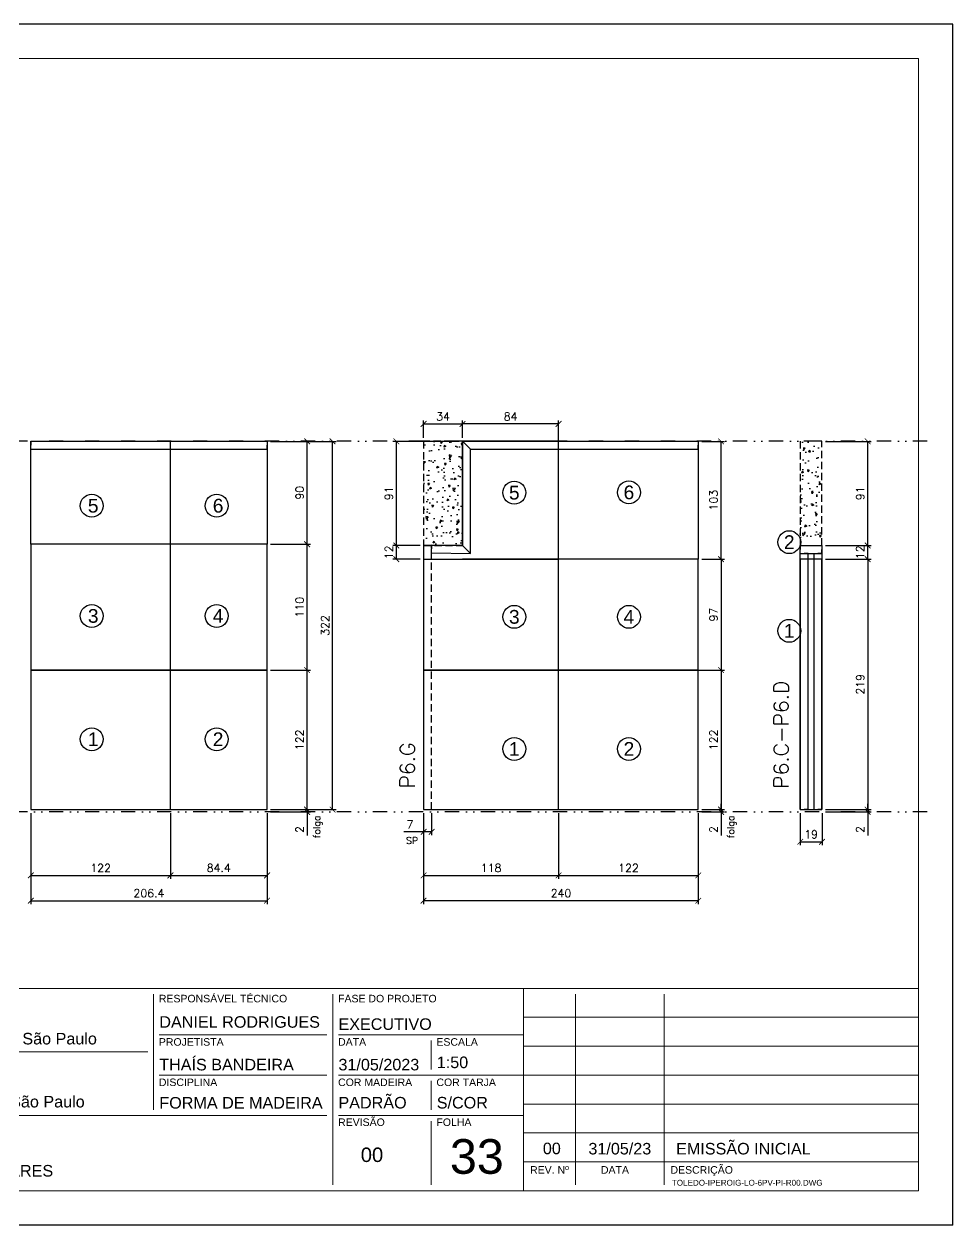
# Model space of a CAD drawing. Extents: x -23436 to 4767, y -4131 to 9755.
# Drawn here: x -18418 to -17606, y -518 to 532 of the extents above; entities that cross this region are included whole.
import ezdxf
from ezdxf.enums import TextEntityAlignment as Align

# ---------------------------------------------------------------- set-up
doc = ezdxf.new("R2010")
doc.units = 0
doc.header["$PDMODE"] = 2
doc.header["$PDSIZE"] = 10
doc.linetypes.add('DIVIDE2', pattern=[0.625, 0.25, -0.125, 0, -0.125, 0, -0.125])
doc.linetypes.add('HIDDEN', pattern=[9.525, 6.35, -3.175])
doc.layers.get('0').update_dxf_attribs({"lineweight": 13})
doc.layers.get('Defpoints').update_dxf_attribs({"lineweight": 13})
for name, color, linetype, lineweight in [('A-GENM', 7, 'Continuous', 18), ('FOLHA MB', 7, 'Continuous', 13), ('N° FOLHA', 5, 'Continuous', 13), ('Texto Seção', 7, 'Continuous', 15)]:
    doc.layers.add(name, color=color, linetype=linetype, lineweight=lineweight)
for name, color, linetype in [('Concreto', 250, 'HIDDEN'), ('Cota', 4, 'Continuous'), ('MB Logo', 254, 'Continuous'), ('Nível', 160, 'Continuous'), ('Painéis', 30, 'Continuous'), ('Romaneio', 10, 'Continuous'), ('Sarr 7x7', 104, 'Continuous'), ('Sarrafo de Pressão', 42, 'HIDDEN')]:
    doc.layers.add(name, color=color, linetype=linetype)
doc.layers.add('Laje_Perimetro', color=7, linetype='Continuous', plot=False)
doc.styles.add('ARIAL', font='arial.ttf', dxfattribs={"oblique": 15, "height": 25})
doc.styles.add('MB_C01', font='arial.ttf', dxfattribs={"height": 1.3})
doc.styles.add('MB_C02', font='arial.ttf', dxfattribs={"height": 2})
doc.styles.add('MB_C03', font='arial.ttf', dxfattribs={"height": 2.5})
doc.styles.add('MB_C04', font='arial.ttf', dxfattribs={"height": 6})
doc.styles.add('REGUA-120', font='ROMANS.shx', dxfattribs={"height": 15})
doc.styles.add('ROMANS', font='romans.shx')
doc.dimstyles.new('Cota Paínel', dxfattribs={"dimtxt": 7, "dimasz": 5, "dimexe": 3, "dimexo": 3, "dimgap": 3, "dimtad": 1, "dimdec": 1, "dimzin": 12, "dimdsep": 46, "dimtxsty": 'ROMANS', "dimblk": 'ARCHTICK', "dimcen": 0, "dimclrd": 4, "dimclre": 4, "dimclrt": 1, "dimadec": 1, "dimazin": 3, "dimtfac": 1, "dimtdec": 1, "dimtmove": 0, "dimatfit": 3, "dimldrblk": 'OBLIQUE', "dimfxl": 0, "dimtolj": 1, "dimtzin": 12, "dimarcsym": 0})
doc.dimstyles.new('PAINEL', dxfattribs={"dimtxt": 7, "dimasz": 5, "dimexe": 3, "dimexo": 3, "dimgap": 3, "dimtad": 1, "dimdec": 1, "dimzin": 12, "dimdsep": 46, "dimtxsty": 'ROMANS', "dimblk": 'ARCHTICK', "dimcen": 0, "dimclrd": 4, "dimclre": 4, "dimclrt": 1, "dimadec": 1, "dimazin": 3, "dimtfac": 1, "dimtdec": 1, "dimtmove": 0, "dimatfit": 3, "dimldrblk": 'OBLIQUE', "dimfxl": 0, "dimtolj": 1, "dimtzin": 12, "dimarcsym": 0})

# ---------------------------------------------------------------- blocks, each defined once
blk = doc.blocks.new('A$C169d8357')
at = {"layer": 'FOLHA MB', "color": 1}
for p, q in [((1109.8, 356.7), (70, 356.7)), ((786.6, 351.7), (786.6, 250.7)), ((943.1, 351.7), (943.1, 185)), ((1109.8, 356.7), (1109.8, 179.9)), ((1455, 356.7), (1109.8, 356.7)), ((1155.3, 185), (1155.3, 351.7)), ((1232.6, 351.7), (1232.6, 185)), ((1455, 331.5), (1109.8, 331.5)), ((938.1, 316.3), (791.6, 316.3)), ((1109.8, 316.3), (948.2, 316.3)), ((1029, 311.3), (1029, 286)), ((1455, 306.2), (1109.8, 306.2)), ((781.5, 301.2), (450.7, 301.2)), ((938.1, 281), (791.6, 281)), ((1109.8, 281), (948.2, 281)), ((1029, 275.9), (1029, 250.7)), ((1455, 281), (1109.8, 281)), ((1455, 255.7), (1109.8, 255.7)), ((938.1, 245.6), (450.7, 245.6)), ((1109.8, 245.6), (948.2, 245.6)), ((1029, 240.6), (1029, 185)), ((1455, 230.4), (1109.8, 230.4)), ((1455, 205.2), (1109.8, 205.2))]:
    blk.add_line(p, q, dxfattribs=at)
for points in [[(0, 1199.9), (0, 149.9), (1485, 149.9), (1485, 1199.9)], [(70, 1169.9), (70, 179.9), (1455, 179.9), (1455, 1169.9)]]:
    blk.add_lwpolyline(points, close=True, dxfattribs=at)
at = {"layer": 'FOLHA MB', "color": 6}
for s, height, style, p in [('RESPONSÁVEL TÉCNICO', 6.566, 'MB_C01', (791.2, 344.6)), ('FASE DO PROJETO', 6.566, 'MB_C01', (947.8, 344.6)), ('Rua Hungria, 620-10ºAndar SP /  São Paulo', 10.102, 'MB_C02', (459.7, 307.8)), ('PROJETISTA', 6.57, 'MB_C01', (791.2, 306.7)), ('DATA', 6.57, 'MB_C01', (947.8, 306.7)), ('ESCALA', 6.57, 'MB_C01', (1033.7, 306.7)), ('DISCIPLINA', 6.57, 'MB_C01', (791.2, 271.4)), ('COR MADEIRA', 6.566, 'MB_C01', (947.8, 271.4)), ('COR TARJA', 6.57, 'MB_C01', (1033.7, 271.4)), ('Rua Iperoig, 180-perdizes-SP /  São Paulo', 10.102, 'MB_C02', (459.7, 252.7)), ('REVISÃO', 6.57, 'MB_C01', (947.8, 236.5)), ('FOLHA', 6.57, 'MB_C01', (1033.7, 236.5)), ('PROJETO EXECUTIVO DE PILARES', 10.102, 'MB_C02', (459.7, 192.3))]:
    blk.add_text(s, height=height, dxfattribs=dict(at, style=style)).set_placement(p)
at = {"layer": 'FOLHA MB', "color": 5}
for s, height, style, p in [('DANIEL RODRIGUES', 10.102, 'MB_C02', (791.6, 322.4)), ('EXECUTIVO', 10.1, 'MB_C02', (948.1, 320.5)), ('THAÍS BANDEIRA', 10.102, 'MB_C02', (791.5, 285.1)), ('31/05/2023', 10.1, 'MB_C02', (948.1, 285.1)), ('1:50', 10.1, 'MB_C02', (1034, 287.1)), ('PADRÃO', 10.1, 'MB_C02', (948.1, 251.8)), ('FORMA DE MADEIRA', 10.102, 'MB_C02', (791.6, 251.7)), ('S/COR', 10.1, 'MB_C02', (1034, 251.8)), ('00', 10.1, 'MB_C02', (1126.7, 211.8)), ('31/05/23', 10.1, 'MB_C02', (1166.5, 211.6)), ('EMISSÃO INICIAL', 10.102, 'MB_C02', (1243.1, 211.6)), ('00', 12.63, 'MB_C03', (967.6, 205))]:
    blk.add_text(s, height=height, dxfattribs=dict(at, style=style)).set_placement(p)
at = {"layer": 'FOLHA MB', "color": 6, "style": 'MB_C01'}
for s, p in [('REV. Nº', (1132.5, 198.1)), ('DATA', (1189.7, 198.1)), ('DESCRIÇÃO', (1265.5, 198.1))]:
    blk.add_text(s, height=6.57, dxfattribs=at).set_placement(p, align=Align.MIDDLE_CENTER)
at = {"layer": 'FOLHA MB', "insert": (1239.4, 189.4), "char_height": 5.051, "width": 210.818, "attachment_point": 1, "style": 'MB_C04'}
blk.add_mtext('TOLEDO-IPEROIG-LO-6PV-PI-R00.DWG', dxfattribs=at)
blk = doc.blocks.new('_ArchTick')
at = {"color": 0, "linetype": 'ByBlock', "const_width": 0.15}
blk.add_lwpolyline([(-0.5, -0.5), (0.5, 0.5)], dxfattribs=at)
blk = doc.blocks.new('*D624')
at = {"layer": 'Cota', "color": 4, "lineweight": -2, "transparency": 16777216}
for p, q in [((-18068.9, -157.6), (-18068.9, -177)), ((-18061.9, -157.6), (-18061.9, -177)), ((-18068.9, -174), (-18086.1, -174)), ((-18061.9, -174), (-18068.9, -174))]:
    blk.add_line(p, q, dxfattribs=at)
at = {"layer": 'Defpoints', "color": 0, "transparency": 16777216}
for p in [(-18068.9, -154.6), (-18061.9, -154.6), (-18068.9, -174)]:
    blk.add_point(p, dxfattribs=at)
at = {"layer": 'Cota', "color": 4, "lineweight": -2, "transparency": 16777216, "xscale": 5, "yscale": 5, "zscale": 5, "rotation": 180}
blk.add_blockref('_ArchTick', (-18068.9, -174), dxfattribs=at)
at = {"layer": 'Cota', "color": 4, "lineweight": -2, "transparency": 16777216, "xscale": 5, "yscale": 5, "zscale": 5}
blk.add_blockref('_ArchTick', (-18061.9, -174), dxfattribs=at)
at = {"layer": 'Cota', "color": 1, "transparency": 16777216, "insert": (-18080.8, -167.5), "char_height": 7, "attachment_point": 5, "style": 'ROMANS'}
blk.add_mtext('\\A1;7', dxfattribs=at)
blk = doc.blocks.new('_OBLIQUE')
at = {"color": 0, "linetype": 'ByBlock', "lineweight": -2}
for p, q in [((0, 0), (-1, 0)), ((-0.5, -0.5), (0.5, 0.5))]:
    blk.add_line(p, q, dxfattribs=at)
blk = doc.blocks.new('*D625')
at = {"layer": 'Cota', "color": 4, "lineweight": -2, "transparency": 16777216}
for p, q in [((-18068.9, -157.6), (-18068.9, -237.2)), ((-17828.9, -157.6), (-17828.9, -237.2)), ((-17828.9, -234.2), (-18068.9, -234.2))]:
    blk.add_line(p, q, dxfattribs=at)
at = {"layer": 'Defpoints', "color": 0, "transparency": 16777216}
for p in [(-18068.9, -154.6), (-17828.9, -154.6), (-18068.9, -234.2)]:
    blk.add_point(p, dxfattribs=at)
at = {"layer": 'Cota', "color": 4, "lineweight": -2, "transparency": 16777216, "xscale": 5, "yscale": 5, "zscale": 5, "rotation": 180}
blk.add_blockref('_ArchTick', (-18068.9, -234.2), dxfattribs=at)
at = {"layer": 'Cota', "color": 4, "lineweight": -2, "transparency": 16777216, "xscale": 5, "yscale": 5, "zscale": 5}
blk.add_blockref('_ArchTick', (-17828.9, -234.2), dxfattribs=at)
at = {"layer": 'Cota', "color": 1, "transparency": 16777216, "insert": (-17948.9, -227.7), "char_height": 7, "attachment_point": 5, "style": 'ROMANS'}
blk.add_mtext('\\A1;240', dxfattribs=at)
blk = doc.blocks.new('*D626')
at = {"layer": 'Cota', "color": 4, "lineweight": -2, "transparency": 16777216}
for p, q in [((-17739.8, -157.6), (-17739.8, -185.7)), ((-17720.8, -157.6), (-17720.8, -185.7)), ((-17739.8, -182.7), (-17720.8, -182.7))]:
    blk.add_line(p, q, dxfattribs=at)
at = {"layer": 'Defpoints', "color": 0, "transparency": 16777216}
for p in [(-17739.8, -154.6), (-17720.8, -154.6), (-17720.8, -182.7)]:
    blk.add_point(p, dxfattribs=at)
at = {"layer": 'Cota', "color": 4, "lineweight": -2, "transparency": 16777216, "xscale": 5, "yscale": 5, "zscale": 5, "rotation": 180}
blk.add_blockref('_ArchTick', (-17739.8, -182.7), dxfattribs=at)
at = {"layer": 'Cota', "color": 4, "lineweight": -2, "transparency": 16777216, "xscale": 5, "yscale": 5, "zscale": 5}
blk.add_blockref('_ArchTick', (-17720.8, -182.7), dxfattribs=at)
at = {"layer": 'Cota', "color": 1, "transparency": 16777216, "insert": (-17730.3, -176.2), "char_height": 7, "attachment_point": 5, "style": 'ROMANS'}
blk.add_mtext('\\A1;19', dxfattribs=at)
blk = doc.blocks.new('*D627')
at = {"layer": 'Cota', "color": 4, "lineweight": -2, "transparency": 16777216}
for p, q in [((-17717.8, 167.4), (-17677.9, 167.4)), ((-17680.9, 76.4), (-17680.9, 167.4)), ((-17717.8, 76.4), (-17677.9, 76.4))]:
    blk.add_line(p, q, dxfattribs=at)
at = {"layer": 'Defpoints', "color": 0, "transparency": 16777216}
for p in [(-17720.8, 167.4), (-17680.9, 167.4), (-17720.8, 76.4)]:
    blk.add_point(p, dxfattribs=at)
at = {"layer": 'Cota', "color": 4, "lineweight": -2, "transparency": 16777216, "xscale": 5, "yscale": 5, "zscale": 5}
for p, rotation in [((-17680.9, 167.4), 90), ((-17680.9, 76.4), 270)]:
    blk.add_blockref('_ArchTick', p, dxfattribs=dict(at, rotation=rotation))
at = {"layer": 'Cota', "color": 1, "transparency": 16777216, "insert": (-17687.4, 121.9), "char_height": 7, "attachment_point": 5, "rotation": 90, "style": 'ROMANS'}
blk.add_mtext('\\A1;91', dxfattribs=at)
blk = doc.blocks.new('*D634')
at = {"layer": 'Cota', "color": 4, "lineweight": -2, "transparency": 16777216}
for p, q in [((-17825.9, 64.4), (-17806, 64.4)), ((-17809, 64.4), (-17809, -32.6)), ((-17832.9, -32.6), (-17806, -32.6))]:
    blk.add_line(p, q, dxfattribs=at)
at = {"layer": 'Defpoints', "color": 0, "transparency": 16777216}
for p in [(-17828.9, 64.4), (-17835.9, -32.6), (-17809, -32.6)]:
    blk.add_point(p, dxfattribs=at)
at = {"layer": 'Cota', "color": 4, "lineweight": -2, "transparency": 16777216, "xscale": 5, "yscale": 5, "zscale": 5}
for p, rotation in [((-17809, 64.4), 90), ((-17809, -32.6), 270)]:
    blk.add_blockref('_ArchTick', p, dxfattribs=dict(at, rotation=rotation))
at = {"layer": 'Cota', "color": 1, "transparency": 16777216, "insert": (-17815.5, 15.9), "char_height": 7, "attachment_point": 5, "rotation": 90, "style": 'ROMANS'}
blk.add_mtext('\\A1;97', dxfattribs=at)
blk = doc.blocks.new('*D635')
at = {"layer": 'Cota', "color": 4, "lineweight": -2, "transparency": 16777216}
for p, q in [((-17832.9, -32.6), (-17806, -32.6)), ((-17809, -32.6), (-17809, -154.6)), ((-17825.9, -154.6), (-17806, -154.6))]:
    blk.add_line(p, q, dxfattribs=at)
at = {"layer": 'Defpoints', "color": 0, "transparency": 16777216}
for p in [(-17835.9, -32.6), (-17828.9, -154.6), (-17809, -154.6)]:
    blk.add_point(p, dxfattribs=at)
at = {"layer": 'Cota', "color": 4, "lineweight": -2, "transparency": 16777216, "xscale": 5, "yscale": 5, "zscale": 5}
for p, rotation in [((-17809, -32.6), 90), ((-17809, -154.6), 270)]:
    blk.add_blockref('_ArchTick', p, dxfattribs=dict(at, rotation=rotation))
at = {"layer": 'Cota', "color": 1, "transparency": 16777216, "insert": (-17815.5, -93.6), "char_height": 7, "attachment_point": 5, "rotation": 90, "style": 'ROMANS'}
blk.add_mtext('\\A1;122', dxfattribs=at)
blk = doc.blocks.new('*D636')
at = {"layer": 'Cota', "color": 4, "lineweight": -2, "transparency": 16777216}
for p, q in [((-18412.1, -157.6), (-18412.1, -237.2)), ((-18205.7, -157.6), (-18205.7, -237.2)), ((-18412.1, -234.2), (-18205.7, -234.2))]:
    blk.add_line(p, q, dxfattribs=at)
at = {"layer": 'Defpoints', "color": 0, "transparency": 16777216}
for p in [(-18412.1, -154.6), (-18205.7, -154.6), (-18205.7, -234.2)]:
    blk.add_point(p, dxfattribs=at)
at = {"layer": 'Cota', "color": 4, "lineweight": -2, "transparency": 16777216, "xscale": 5, "yscale": 5, "zscale": 5, "rotation": 180}
blk.add_blockref('_ArchTick', (-18412.1, -234.2), dxfattribs=at)
at = {"layer": 'Cota', "color": 4, "lineweight": -2, "transparency": 16777216, "xscale": 5, "yscale": 5, "zscale": 5}
blk.add_blockref('_ArchTick', (-18205.7, -234.2), dxfattribs=at)
at = {"layer": 'Cota', "color": 1, "transparency": 16777216, "insert": (-18308.9, -227.7), "char_height": 7, "attachment_point": 5, "style": 'ROMANS'}
blk.add_mtext('\\A1;206.4', dxfattribs=at)
blk = doc.blocks.new('*D637')
at = {"layer": 'Cota', "color": 4, "lineweight": -2, "transparency": 16777216}
for p, q in [((-18202.7, -32.6), (-18167.7, -32.6)), ((-18170.7, -154.6), (-18170.7, -32.6)), ((-18202.7, -154.6), (-18167.7, -154.6))]:
    blk.add_line(p, q, dxfattribs=at)
at = {"layer": 'Defpoints', "color": 0, "transparency": 16777216}
for p in [(-18205.7, -32.6), (-18170.7, -32.6), (-18205.7, -154.6)]:
    blk.add_point(p, dxfattribs=at)
at = {"layer": 'Cota', "color": 4, "lineweight": -2, "transparency": 16777216, "xscale": 5, "yscale": 5, "zscale": 5}
for p, rotation in [((-18170.7, -32.6), 90), ((-18170.7, -154.6), 270)]:
    blk.add_blockref('_ArchTick', p, dxfattribs=dict(at, rotation=rotation))
at = {"layer": 'Cota', "color": 1, "transparency": 16777216, "insert": (-18177.2, -93.6), "char_height": 7, "attachment_point": 5, "rotation": 90, "style": 'ROMANS'}
blk.add_mtext('\\A1;122', dxfattribs=at)
blk = doc.blocks.new('*D638')
at = {"layer": 'Cota', "color": 4, "lineweight": -2, "transparency": 16777216}
for p, q in [((-18202.7, 77.4), (-18167.7, 77.4)), ((-18170.7, -32.6), (-18170.7, 77.4)), ((-18190.2, -32.6), (-18167.7, -32.6))]:
    blk.add_line(p, q, dxfattribs=at)
at = {"layer": 'Defpoints', "color": 0, "transparency": 16777216}
for p in [(-18205.7, 77.4), (-18170.7, 77.4), (-18193.2, -32.6)]:
    blk.add_point(p, dxfattribs=at)
at = {"layer": 'Cota', "color": 4, "lineweight": -2, "transparency": 16777216, "xscale": 5, "yscale": 5, "zscale": 5}
for p, rotation in [((-18170.7, 77.4), 90), ((-18170.7, -32.6), 270)]:
    blk.add_blockref('_ArchTick', p, dxfattribs=dict(at, rotation=rotation))
at = {"layer": 'Cota', "color": 1, "transparency": 16777216, "insert": (-18177.2, 22.4), "char_height": 7, "attachment_point": 5, "rotation": 90, "style": 'ROMANS'}
blk.add_mtext('\\A1;110', dxfattribs=at)
blk = doc.blocks.new('*D639')
at = {"layer": 'Cota', "color": 4, "lineweight": -2, "transparency": 16777216}
for p, q in [((-18412.1, -157.6), (-18412.1, -215.1)), ((-18290.1, -157.6), (-18290.1, -215.1)), ((-18412.1, -212.1), (-18290.1, -212.1))]:
    blk.add_line(p, q, dxfattribs=at)
at = {"layer": 'Defpoints', "color": 0, "transparency": 16777216}
for p in [(-18412.1, -154.6), (-18290.1, -154.6), (-18290.1, -212.1)]:
    blk.add_point(p, dxfattribs=at)
at = {"layer": 'Cota', "color": 4, "lineweight": -2, "transparency": 16777216, "xscale": 5, "yscale": 5, "zscale": 5, "rotation": 180}
blk.add_blockref('_ArchTick', (-18412.1, -212.1), dxfattribs=at)
at = {"layer": 'Cota', "color": 4, "lineweight": -2, "transparency": 16777216, "xscale": 5, "yscale": 5, "zscale": 5}
blk.add_blockref('_ArchTick', (-18290.1, -212.1), dxfattribs=at)
at = {"layer": 'Cota', "color": 1, "transparency": 16777216, "insert": (-18351.1, -205.6), "char_height": 7, "attachment_point": 5, "style": 'ROMANS'}
blk.add_mtext('\\A1;122', dxfattribs=at)
blk = doc.blocks.new('*D640')
at = {"layer": 'Cota', "color": 4, "lineweight": -2, "transparency": 16777216}
for p, q in [((-18290.1, -157.6), (-18290.1, -215.1)), ((-18205.7, -157.6), (-18205.7, -215.1)), ((-18290.1, -212.1), (-18205.7, -212.1))]:
    blk.add_line(p, q, dxfattribs=at)
at = {"layer": 'Defpoints', "color": 0, "transparency": 16777216}
for p in [(-18290.1, -154.6), (-18205.7, -154.6), (-18205.7, -212.1)]:
    blk.add_point(p, dxfattribs=at)
at = {"layer": 'Cota', "color": 4, "lineweight": -2, "transparency": 16777216, "xscale": 5, "yscale": 5, "zscale": 5, "rotation": 180}
blk.add_blockref('_ArchTick', (-18290.1, -212.1), dxfattribs=at)
at = {"layer": 'Cota', "color": 4, "lineweight": -2, "transparency": 16777216, "xscale": 5, "yscale": 5, "zscale": 5}
blk.add_blockref('_ArchTick', (-18205.7, -212.1), dxfattribs=at)
at = {"layer": 'Cota', "color": 1, "transparency": 16777216, "insert": (-18247.9, -205.6), "char_height": 7, "attachment_point": 5, "style": 'ROMANS'}
blk.add_mtext('\\A1;84.4', dxfattribs=at)
blk = doc.blocks.new('*D642')
at = {"layer": 'Cota', "color": 4, "lineweight": -2, "transparency": 16777216}
for p, q in [((-18202.7, -154.6), (-18167.7, -154.6)), ((-18202.7, -156.6), (-18167.7, -156.6)), ((-18170.7, -154.6), (-18170.7, -149.6)), ((-18170.7, -154.6), (-18170.7, -156.6)), ((-18170.7, -156.6), (-18170.7, -177.2))]:
    blk.add_line(p, q, dxfattribs=at)
at = {"layer": 'Defpoints', "color": 0, "transparency": 16777216}
for p in [(-18205.7, -154.6), (-18205.7, -156.6), (-18170.7, -156.6)]:
    blk.add_point(p, dxfattribs=at)
at = {"layer": 'Cota', "color": 4, "lineweight": -2, "transparency": 16777216, "xscale": 5, "yscale": 5, "zscale": 5}
for p, rotation in [((-18170.7, -154.6), 270), ((-18170.7, -156.6), 90)]:
    blk.add_blockref('_ArchTick', p, dxfattribs=dict(at, rotation=rotation))
at = {"layer": 'Cota', "color": 1, "transparency": 16777216, "insert": (-18177.2, -171.9), "char_height": 7, "attachment_point": 5, "rotation": 90, "style": 'ROMANS'}
blk.add_mtext('\\A1;2', dxfattribs=at)
blk = doc.blocks.new('*D643')
at = {"layer": 'Cota', "color": 4, "lineweight": -2, "transparency": 16777216}
for p, q in [((-17825.9, -154.6), (-17806, -154.6)), ((-17825.9, -156.6), (-17806, -156.6)), ((-17809, -154.6), (-17809, -149.6)), ((-17809, -154.6), (-17809, -156.6)), ((-17809, -156.6), (-17809, -177.2))]:
    blk.add_line(p, q, dxfattribs=at)
at = {"layer": 'Defpoints', "color": 0, "transparency": 16777216}
for p in [(-17828.9, -154.6), (-17828.9, -156.6), (-17809, -156.6)]:
    blk.add_point(p, dxfattribs=at)
at = {"layer": 'Cota', "color": 4, "lineweight": -2, "transparency": 16777216, "xscale": 5, "yscale": 5, "zscale": 5}
for p, rotation in [((-17809, -154.6), 270), ((-17809, -156.6), 90)]:
    blk.add_blockref('_ArchTick', p, dxfattribs=dict(at, rotation=rotation))
at = {"layer": 'Cota', "color": 1, "transparency": 16777216, "insert": (-17815.5, -171.9), "char_height": 7, "attachment_point": 5, "rotation": 90, "style": 'ROMANS'}
blk.add_mtext('\\A1;2', dxfattribs=at)
blk = doc.blocks.new('*D644')
at = {"layer": 'Cota', "color": 4, "lineweight": -2, "transparency": 16777216}
for p, q in [((-17717.8, -154.6), (-17677.9, -154.6)), ((-17717.8, -156.6), (-17677.9, -156.6)), ((-17680.9, -154.6), (-17680.9, -149.6)), ((-17680.9, -154.6), (-17680.9, -156.6)), ((-17680.9, -156.6), (-17680.9, -177.2))]:
    blk.add_line(p, q, dxfattribs=at)
at = {"layer": 'Defpoints', "color": 0, "transparency": 16777216}
for p in [(-17720.8, -154.6), (-17720.8, -156.6), (-17680.9, -156.6)]:
    blk.add_point(p, dxfattribs=at)
at = {"layer": 'Cota', "color": 4, "lineweight": -2, "transparency": 16777216, "xscale": 5, "yscale": 5, "zscale": 5}
for p, rotation in [((-17680.9, -154.6), 270), ((-17680.9, -156.6), 90)]:
    blk.add_blockref('_ArchTick', p, dxfattribs=dict(at, rotation=rotation))
at = {"layer": 'Cota', "color": 1, "transparency": 16777216, "insert": (-17687.4, -171.9), "char_height": 7, "attachment_point": 5, "rotation": 90, "style": 'ROMANS'}
blk.add_mtext('\\A1;2', dxfattribs=at)
blk = doc.blocks.new('*D645')
at = {"layer": 'Cota', "color": 4, "lineweight": -2, "transparency": 16777216}
for p, q in [((-18068.9, -157.6), (-18068.9, -215.1)), ((-17950.9, -157.6), (-17950.9, -215.1)), ((-18068.9, -212.1), (-17950.9, -212.1))]:
    blk.add_line(p, q, dxfattribs=at)
at = {"layer": 'Defpoints', "color": 0, "transparency": 16777216}
for p in [(-18068.9, -154.6), (-17950.9, -154.6), (-17950.9, -212.1)]:
    blk.add_point(p, dxfattribs=at)
at = {"layer": 'Cota', "color": 4, "lineweight": -2, "transparency": 16777216, "xscale": 5, "yscale": 5, "zscale": 5, "rotation": 180}
blk.add_blockref('_ArchTick', (-18068.9, -212.1), dxfattribs=at)
at = {"layer": 'Cota', "color": 4, "lineweight": -2, "transparency": 16777216, "xscale": 5, "yscale": 5, "zscale": 5}
blk.add_blockref('_ArchTick', (-17950.9, -212.1), dxfattribs=at)
at = {"layer": 'Cota', "color": 1, "transparency": 16777216, "insert": (-18009.9, -205.6), "char_height": 7, "attachment_point": 5, "style": 'ROMANS'}
blk.add_mtext('\\A1;118', dxfattribs=at)
blk = doc.blocks.new('*D646')
at = {"layer": 'Cota', "color": 4, "lineweight": -2, "transparency": 16777216}
for p, q in [((-17950.9, -157.6), (-17950.9, -215.1)), ((-17828.9, -157.6), (-17828.9, -215.1)), ((-17950.9, -212.1), (-17828.9, -212.1))]:
    blk.add_line(p, q, dxfattribs=at)
at = {"layer": 'Defpoints', "color": 0, "transparency": 16777216}
for p in [(-17950.9, -154.6), (-17828.9, -154.6), (-17828.9, -212.1)]:
    blk.add_point(p, dxfattribs=at)
at = {"layer": 'Cota', "color": 4, "lineweight": -2, "transparency": 16777216, "xscale": 5, "yscale": 5, "zscale": 5, "rotation": 180}
blk.add_blockref('_ArchTick', (-17950.9, -212.1), dxfattribs=at)
at = {"layer": 'Cota', "color": 4, "lineweight": -2, "transparency": 16777216, "xscale": 5, "yscale": 5, "zscale": 5}
blk.add_blockref('_ArchTick', (-17828.9, -212.1), dxfattribs=at)
at = {"layer": 'Cota', "color": 1, "transparency": 16777216, "insert": (-17889.9, -205.6), "char_height": 7, "attachment_point": 5, "style": 'ROMANS'}
blk.add_mtext('\\A1;122', dxfattribs=at)
blk = doc.blocks.new('*D649')
at = {"layer": 'Cota', "color": 4, "lineweight": -2, "transparency": 16777216}
for p, q in [((-17717.8, 64.4), (-17677.9, 64.4)), ((-17680.9, 64.4), (-17680.9, -154.6)), ((-17717.8, -154.6), (-17677.9, -154.6))]:
    blk.add_line(p, q, dxfattribs=at)
at = {"layer": 'Defpoints', "color": 0, "transparency": 16777216}
for p in [(-17720.8, 64.4), (-17720.8, -154.6), (-17680.9, -154.6)]:
    blk.add_point(p, dxfattribs=at)
at = {"layer": 'Cota', "color": 4, "lineweight": -2, "transparency": 16777216, "xscale": 5, "yscale": 5, "zscale": 5}
for p, rotation in [((-17680.9, 64.4), 90), ((-17680.9, -154.6), 270)]:
    blk.add_blockref('_ArchTick', p, dxfattribs=dict(at, rotation=rotation))
at = {"layer": 'Cota', "color": 1, "transparency": 16777216, "insert": (-17687.4, -45.1), "char_height": 7, "attachment_point": 5, "rotation": 90, "style": 'ROMANS'}
blk.add_mtext('\\A1;219', dxfattribs=at)
blk = doc.blocks.new('*D652')
at = {"layer": 'A-GENM', "color": 4, "lineweight": -2, "transparency": 16777216}
for p, q in [((-18202.7, 167.4), (-18167.7, 167.4)), ((-18170.7, 77.4), (-18170.7, 167.4)), ((-18202.7, 77.4), (-18167.7, 77.4))]:
    blk.add_line(p, q, dxfattribs=at)
at = {"layer": 'Defpoints', "color": 0, "transparency": 16777216}
for p in [(-18205.7, 167.4), (-18170.7, 167.4), (-18205.7, 77.4)]:
    blk.add_point(p, dxfattribs=at)
at = {"layer": 'A-GENM', "color": 4, "lineweight": -2, "transparency": 16777216, "xscale": 5, "yscale": 5, "zscale": 5}
for p, rotation in [((-18170.7, 167.4), 90), ((-18170.7, 77.4), 270)]:
    blk.add_blockref('_ArchTick', p, dxfattribs=dict(at, rotation=rotation))
at = {"layer": 'A-GENM', "color": 1, "transparency": 16777216, "insert": (-18177.2, 122.4), "char_height": 7, "attachment_point": 5, "rotation": 90, "style": 'ROMANS'}
blk.add_mtext('\\A1;90', dxfattribs=at)
blk = doc.blocks.new('*D653')
at = {"layer": 'A-GENM', "color": 4, "lineweight": -2, "transparency": 16777216}
for p, q in [((-17825.9, 167.4), (-17806, 167.4)), ((-17809, 64.4), (-17809, 167.4)), ((-17825.9, 64.4), (-17806, 64.4))]:
    blk.add_line(p, q, dxfattribs=at)
at = {"layer": 'Defpoints', "color": 0, "transparency": 16777216}
for p in [(-17828.9, 167.4), (-17809, 167.4), (-17828.9, 64.4)]:
    blk.add_point(p, dxfattribs=at)
at = {"layer": 'A-GENM', "color": 4, "lineweight": -2, "transparency": 16777216, "xscale": 5, "yscale": 5, "zscale": 5}
for p, rotation in [((-17809, 167.4), 90), ((-17809, 64.4), 270)]:
    blk.add_blockref('_ArchTick', p, dxfattribs=dict(at, rotation=rotation))
at = {"layer": 'A-GENM', "color": 1, "transparency": 16777216, "insert": (-17815.5, 115.9), "char_height": 7, "attachment_point": 5, "rotation": 90, "style": 'ROMANS'}
blk.add_mtext('\\A1;103', dxfattribs=at)
blk = doc.blocks.new('*D654')
at = {"layer": 'A-GENM', "color": 4, "lineweight": -2, "transparency": 16777216}
for p, q in [((-17717.8, 76.4), (-17677.9, 76.4)), ((-17680.9, 64.4), (-17680.9, 76.4)), ((-17717.8, 64.4), (-17677.9, 64.4))]:
    blk.add_line(p, q, dxfattribs=at)
at = {"layer": 'Defpoints', "color": 0, "transparency": 16777216}
for p in [(-17720.8, 76.4), (-17680.9, 76.4), (-17720.8, 64.4)]:
    blk.add_point(p, dxfattribs=at)
at = {"layer": 'A-GENM', "color": 4, "lineweight": -2, "transparency": 16777216, "xscale": 5, "yscale": 5, "zscale": 5}
for p, rotation in [((-17680.9, 76.4), 90), ((-17680.9, 64.4), 270)]:
    blk.add_blockref('_ArchTick', p, dxfattribs=dict(at, rotation=rotation))
at = {"layer": 'A-GENM', "color": 1, "transparency": 16777216, "insert": (-17687.4, 70.4), "char_height": 7, "attachment_point": 5, "rotation": 90, "style": 'ROMANS'}
blk.add_mtext('\\A1;12', dxfattribs=at)
blk = doc.blocks.new('*D738')
at = {"layer": 'Cota', "color": 4, "lineweight": -2, "transparency": 16777216}
for p, q in [((-18202.7, 167.4), (-18145.4, 167.4)), ((-18148.4, -154.6), (-18148.4, 167.4)), ((-18202.7, -154.6), (-18145.4, -154.6))]:
    blk.add_line(p, q, dxfattribs=at)
at = {"layer": 'Defpoints', "color": 0, "transparency": 16777216}
for p in [(-18205.7, 167.4), (-18148.4, 167.4), (-18205.7, -154.6)]:
    blk.add_point(p, dxfattribs=at)
at = {"layer": 'Cota', "color": 4, "lineweight": -2, "transparency": 16777216, "xscale": 5, "yscale": 5, "zscale": 5}
for p, rotation in [((-18148.4, 167.4), 90), ((-18148.4, -154.6), 270)]:
    blk.add_blockref('_ArchTick', p, dxfattribs=dict(at, rotation=rotation))
at = {"layer": 'Cota', "color": 1, "transparency": 16777216, "insert": (-18154.9, 6.4), "char_height": 7, "attachment_point": 5, "rotation": 90, "style": 'ROMANS'}
blk.add_mtext('\\A1;322', dxfattribs=at)
blk = doc.blocks.new('*D739')
at = {"layer": 'Cota', "color": 4, "lineweight": -2, "transparency": 16777216}
for p, q in [((-18068.9, 170.4), (-18068.9, 185.6)), ((-18068.9, 182.6), (-18034.9, 182.6)), ((-18034.9, 170.4), (-18034.9, 185.6))]:
    blk.add_line(p, q, dxfattribs=at)
at = {"layer": 'Defpoints', "color": 0, "transparency": 16777216}
for p in [(-18034.9, 182.6), (-18068.9, 167.4), (-18034.9, 167.4)]:
    blk.add_point(p, dxfattribs=at)
at = {"layer": 'Cota', "color": 4, "lineweight": -2, "transparency": 16777216, "xscale": 5, "yscale": 5, "zscale": 5, "rotation": 180}
blk.add_blockref('_ArchTick', (-18068.9, 182.6), dxfattribs=at)
at = {"layer": 'Cota', "color": 4, "lineweight": -2, "transparency": 16777216, "xscale": 5, "yscale": 5, "zscale": 5}
blk.add_blockref('_ArchTick', (-18034.9, 182.6), dxfattribs=at)
at = {"layer": 'Cota', "color": 1, "transparency": 16777216, "insert": (-18051.9, 189.1), "char_height": 7, "attachment_point": 5, "style": 'ROMANS'}
blk.add_mtext('\\A1;34', dxfattribs=at)
blk = doc.blocks.new('*D740')
at = {"layer": 'Cota', "color": 4, "lineweight": -2, "transparency": 16777216}
for p, q in [((-18037.9, 167.4), (-18095.7, 167.4)), ((-18092.7, 76.4), (-18092.7, 167.4)), ((-18071.9, 76.4), (-18095.7, 76.4))]:
    blk.add_line(p, q, dxfattribs=at)
at = {"layer": 'Defpoints', "color": 0, "transparency": 16777216}
for p in [(-18092.7, 167.4), (-18034.9, 167.4), (-18068.9, 76.4)]:
    blk.add_point(p, dxfattribs=at)
at = {"layer": 'Cota', "color": 4, "lineweight": -2, "transparency": 16777216, "xscale": 5, "yscale": 5, "zscale": 5}
for p, rotation in [((-18092.7, 167.4), 90), ((-18092.7, 76.4), 270)]:
    blk.add_blockref('_ArchTick', p, dxfattribs=dict(at, rotation=rotation))
at = {"layer": 'Cota', "color": 1, "transparency": 16777216, "insert": (-18099.2, 121.9), "char_height": 7, "attachment_point": 5, "rotation": 90, "style": 'ROMANS'}
blk.add_mtext('\\A1;91', dxfattribs=at)
blk = doc.blocks.new('*D1129')
at = {"layer": 'Cota', "color": 4, "lineweight": -2, "transparency": 16777216}
for p, q in [((-18071.9, 76.4), (-18095.7, 76.4)), ((-18092.7, 64.4), (-18092.7, 76.4)), ((-18071.9, 64.4), (-18095.7, 64.4))]:
    blk.add_line(p, q, dxfattribs=at)
at = {"layer": 'Defpoints', "color": 0, "transparency": 16777216}
for p in [(-18092.7, 76.4), (-18068.9, 76.4), (-18068.9, 64.4)]:
    blk.add_point(p, dxfattribs=at)
at = {"layer": 'Cota', "color": 4, "lineweight": -2, "transparency": 16777216, "xscale": 5, "yscale": 5, "zscale": 5}
for p, rotation in [((-18092.7, 76.4), 90), ((-18092.7, 64.4), 270)]:
    blk.add_blockref('_ArchTick', p, dxfattribs=dict(at, rotation=rotation))
at = {"layer": 'Cota', "color": 1, "transparency": 16777216, "insert": (-18099.2, 70.4), "char_height": 7, "attachment_point": 5, "rotation": 90, "style": 'ROMANS'}
blk.add_mtext('\\A1;12', dxfattribs=at)
blk = doc.blocks.new('*D1130')
at = {"layer": 'Cota', "color": 4, "lineweight": -2, "transparency": 16777216}
for p, q in [((-18034.9, 170.4), (-18034.9, 185.6)), ((-17950.9, 182.6), (-18034.9, 182.6)), ((-17950.9, 163.4), (-17950.9, 185.6))]:
    blk.add_line(p, q, dxfattribs=at)
at = {"layer": 'Defpoints', "color": 0, "transparency": 16777216}
for p in [(-18034.9, 182.6), (-18034.9, 167.4), (-17950.9, 160.4)]:
    blk.add_point(p, dxfattribs=at)
at = {"layer": 'Cota', "color": 4, "lineweight": -2, "transparency": 16777216, "xscale": 5, "yscale": 5, "zscale": 5, "rotation": 180}
blk.add_blockref('_ArchTick', (-18034.9, 182.6), dxfattribs=at)
at = {"layer": 'Cota', "color": 4, "lineweight": -2, "transparency": 16777216, "xscale": 5, "yscale": 5, "zscale": 5}
blk.add_blockref('_ArchTick', (-17950.9, 182.6), dxfattribs=at)
at = {"layer": 'Cota', "color": 1, "transparency": 16777216, "insert": (-17992.9, 189.1), "char_height": 7, "attachment_point": 5, "style": 'ROMANS'}
blk.add_mtext('\\A1;84', dxfattribs=at)

msp = doc.modelspace()

# ---------------------------------------------------------------- hatches: boundary and pattern name
at = {"layer": 'Concreto'}
h = msp.add_hatch(dxfattribs=at)
h.set_pattern_fill('AR-CONC', color=256, scale=0.1, angle=-180)
h.set_pattern_definition([(230, (-3145.2, 11663.789), (-18.218467, 1.593909), [1.905, -20.955]), (175, (-3145.2, 11663.789), (3.524342, -19.105685), [1.524, -16.764058]), (280.45144, (-3146.718, 11663.922), (-14.694125, -17.511775), [1.619, -17.809024]), (226.1842, (-3145.2, 11658.709), (-27.107904, 4.204233), [2.8575, -31.4325]), (276.63556, (-3147.458, 11659.06), (-23.740413, -24.742612), [2.428502, -26.71356]), (171.18415, (-3145.2, 11658.71), (-23.740413, -24.742612), [2.285997, -25.145973]), (201, (-3147.74, 11659.979), (-15.161439, 10.22652), [1.905, -20.955]), (146, (-3147.74, 11659.979), (-6.180203, -18.418797), [1.524, -16.764]), (251.45145, (-3149.003, 11660.831), (-21.341642, -8.192277), [1.619, -17.808994]), (217.5, (-3145.1993, 11663.789), (-0.3088603, -8.4555039), [0, -16.5608, 0, -17.018, 0, -16.8275]), (187.5, (-3145.199, 11663.789), (-6.6819663, -10.0180575), [0, -9.7028, 0, -16.1798, 0, -6.4135]), (147.5, (-3139.535, 11663.789), (-13.5590595, 0.5728744), [0, -6.35, 0, -19.812, 0, -26.289]), (137.5, (-3136.995, 11663.789), (-14.812918, -2.542649), [0, -8.255, 0, -13.1572, 0, -18.669])])
h.paths.add_polyline_path([(-18068.931, 77.437), (-18034.931, 77.437), (-18034.931, 167.437), (-18068.931, 167.437)])
h = msp.add_hatch(dxfattribs=at)
h.set_pattern_fill('AR-CONC', color=256, scale=0.1, angle=-180)
h.set_pattern_definition([(230, (1907.227, -3324.112), (-18.218467, 1.593909), [1.905, -20.955]), (175, (1907.227, -3324.112), (3.524342, -19.105685), [1.524, -16.764058]), (280.45144, (1905.708, -3323.979), (-14.694125, -17.511775), [1.619001, -17.809024]), (226.1842, (1907.227, -3329.192), (-27.107904, 4.204233), [2.8575, -31.4325]), (276.63556, (1904.968, -3328.84), (-23.740413, -24.742612), [2.428502, -26.71356]), (171.18415, (1907.227, -3329.192), (-23.740413, -24.742612), [2.285997, -25.145973]), (201, (1904.687, -3327.922), (-15.161439, 10.22652), [1.905, -20.955]), (146, (1904.687, -3327.922), (-6.180203, -18.418797), [1.524, -16.764]), (251.45145, (1903.423, -3327.07), (-21.341642, -8.192277), [1.619001, -17.808994]), (217.5, (1907.227, -3324.1116), (-0.3088603, -8.4555039), [0, -16.5608, 0, -17.018, 0, -16.8275]), (187.5, (1907.227, -3324.112), (-6.6819663, -10.0180575), [0, -9.7028, 0, -16.1798, 0, -6.4135]), (147.5, (1912.891, -3324.1116), (-13.5590595, 0.5728744), [0, -6.35, 0, -19.812, 0, -26.289]), (137.5, (1915.431, -3324.112), (-14.812918, -2.542649), [0, -8.255, 0, -13.1572, 0, -18.669])])
h.paths.add_polyline_path([(-17739.825, 77.437), (-17720.825, 77.437), (-17720.825, 167.437), (-17739.825, 167.437)])

# ---------------------------------------------------------------- linework, layer by layer
for points in [[(-18068.931, 76.437), (-18034.931, 76.437), (-18034.931, 167.437), (-18068.931, 167.437)], [(-17739.825, 76.437), (-17720.825, 76.437), (-17720.825, 167.437), (-17739.825, 167.437)]]:
    msp.add_lwpolyline(points, close=True, dxfattribs=at)
at = {"layer": 'Laje_Perimetro'}
msp.add_lwpolyline([(-17606.377, 532.259), (-19091.397, 532.259), (-19091.397, -517.741), (-17606.377, -517.741)], close=True, dxfattribs=at)
at = {"layer": 'Nível', "linetype": 'DIVIDE2', "ltscale": 50}
for p, q in [((-17628.871, 167.437), (-18979.773, 167.437)), ((-17628.871, -156.563), (-18979.773, -156.563))]:
    msp.add_line(p, q, dxfattribs=at)
at = {"layer": 'Painéis', "color": 32, "true_color": 0xcd6928}
for p, q in [((-18290.057, -154.563), (-18290.057, 167.436)), ((-17950.931, -154.563), (-17950.931, 64.437))]:
    msp.add_line(p, q, dxfattribs=at)
for points in [[(-18412.057, 167.437), (-18205.657, 167.437), (-18205.657, 77.437), (-18412.057, 77.437)], [(-17950.931, 64.437), (-17950.931, 167.437), (-18034.931, 167.437), (-18034.931, 76.437), (-18068.931, 76.437), (-18068.931, 64.437)], [(-17950.931, 167.437), (-17828.931, 167.437), (-17828.931, 64.437), (-17950.931, 64.437)], [(-18412.057, -32.563), (-18205.657, -32.563), (-18205.657, 77.437), (-18412.057, 77.437)], [(-17739.825, 76.437), (-17720.825, 76.437), (-17720.825, 64.437), (-17739.825, 64.437)], [(-17739.825, -154.563), (-17720.825, -154.563), (-17720.825, 64.437), (-17739.825, 64.437)], [(-18412.057, -154.563), (-18205.657, -154.563), (-18205.657, -32.563), (-18412.057, -32.563)], [(-18068.931, -154.563), (-17828.931, -154.563), (-17828.931, -32.563), (-18068.931, -32.563)]]:
    msp.add_lwpolyline(points, close=True, dxfattribs=at)
msp.add_lwpolyline([(-18068.931, 76.437), (-18068.931, -32.563), (-17828.931, -32.563), (-17828.931, 64.437), (-18034.931, 64.437)], dxfattribs=at)
at = {"layer": 'Romaneio'}
for centre in [(-17989.643, 122.535), (-17889.518, 122.77), (-18358.825, 111.119), (-18249.701, 111.119), (-17749.439, 79.254), (-18358.825, 14.762), (-18249.701, 14.762), (-17989.643, 13.951), (-17889.518, 13.951), (-17749.439, 1.736), (-18358.825, -93.081), (-18249.701, -93.081), (-17989.643, -101.528), (-17889.518, -101.528)]:
    msp.add_circle(centre, 10, dxfattribs=at)
at = {"layer": 'Sarr 7x7', "color": 50}
for p, q in [((-18412.057, 167.434), (-18205.657, 167.437)), ((-18412.057, 167.434), (-18412.057, 163.934)), ((-18412.057, 160.434), (-18412.057, 163.934)), ((-18412.057, 160.434), (-18205.657, 160.437)), ((-18205.657, 167.437), (-18205.657, 163.937)), ((-18205.657, 160.437), (-18205.657, 163.937)), ((-18034.931, 76.437), (-18034.931, 167.437)), ((-18034.931, 167.437), (-17828.931, 167.437)), ((-18034.931, 167.437), (-18031.431, 163.937)), ((-18027.931, 160.437), (-18031.431, 163.937)), ((-18027.931, 69.291), (-18027.931, 160.437)), ((-18027.931, 160.437), (-17828.931, 160.437)), ((-17828.931, 167.437), (-17828.931, 163.937)), ((-17828.931, 160.437), (-17828.931, 163.937)), ((-18061.931, 76.997), (-18062.003, 73.497)), ((-18061.931, 76.997), (-18034.931, 76.437)), ((-18034.931, 76.437), (-18031.431, 72.864)), ((-17739.825, 76.437), (-17739.825, 72.937)), ((-17739.825, 76.437), (-17720.825, 76.437)), ((-17720.825, 76.437), (-17720.825, 72.937)), ((-18062.076, 69.998), (-18062.003, 73.497)), ((-18062.076, 69.998), (-18027.931, 69.291)), ((-18027.931, 69.291), (-18031.431, 72.864)), ((-17739.825, 69.437), (-17739.825, 72.937)), ((-17739.825, -154.563), (-17739.825, 69.437)), ((-17739.825, 69.437), (-17736.325, 69.437)), ((-17739.825, 69.437), (-17720.825, 69.437)), ((-17732.825, 69.437), (-17736.325, 69.437)), ((-17732.825, -154.563), (-17732.825, 69.437)), ((-17727.825, 69.437), (-17724.325, 69.437)), ((-17727.825, 69.437), (-17727.825, -154.563)), ((-17720.825, 69.437), (-17724.325, 69.437)), ((-17720.825, 69.437), (-17720.825, 72.937)), ((-17720.825, 69.437), (-17720.825, -154.563)), ((-17739.825, -154.563), (-17736.325, -154.563)), ((-17732.825, -154.563), (-17736.325, -154.563)), ((-17727.825, -154.563), (-17724.325, -154.563)), ((-17720.825, -154.563), (-17724.325, -154.563))]:
    msp.add_line(p, q, dxfattribs=at)
at = {"layer": 'Sarrafo de Pressão'}
msp.add_line((-18061.931, -154.563), (-18061.931, 76.437), dxfattribs=at)

# ---------------------------------------------------------------- block references
at = {"layer": 'MB Logo'}
msp.add_blockref('A$C169d8357', (-19091.397, -667.679), dxfattribs=at)

# ---------------------------------------------------------------- texts
at = {"layer": 'N° FOLHA', "color": 5, "style": 'MB_C04'}
msp.add_text('33', height=30.3061, dxfattribs=at).set_placement((-18045.93, -472.997))
at = {"layer": 'Romaneio', "color": 0, "style": 'ARIAL'}
for s, p in [('5', (-17989.643, 122.535)), ('6', (-17889.518, 122.77)), ('5', (-18357.572, 111.119)), ('6', (-18248.448, 111.119)), ('2', (-17749.439, 79.254)), ('3', (-18357.572, 14.762)), ('4', (-18248.448, 14.762)), ('3', (-17989.643, 13.951)), ('4', (-17889.518, 13.951)), ('1', (-17749.439, 1.736)), ('1', (-18357.572, -93.081)), ('2', (-18248.448, -93.081)), ('1', (-17989.643, -101.528)), ('2', (-17889.518, -101.528))]:
    msp.add_text(s, height=12, dxfattribs=at).set_placement(p, align=Align.MIDDLE_CENTER)
at = {"layer": 'Texto Seção', "char_height": 13, "width": 285.32988, "rotation": 90, "style": 'REGUA-120'}
for s, insert, attachment_point in [('P6.C-P6.D', (-17762.978, -136.403), 1), ('P6.G', (-18076.527, -136.097), 7)]:
    msp.add_mtext(s, dxfattribs=dict(at, insert=insert, attachment_point=attachment_point))
at = {"layer": 'Texto Seção', "char_height": 6, "attachment_point": 7, "rotation": 90, "style": 'ROMANS'}
for insert in [(-18157.329, -179.526), (-17795.635, -179.526)]:
    msp.add_mtext('folga', dxfattribs=dict(at, insert=insert))
at = {"layer": 'Texto Seção', "insert": (-18073.635, -184.612), "char_height": 6, "attachment_point": 9, "style": 'ROMANS'}
msp.add_mtext('SP', dxfattribs=at)

# ---------------------------------------------------------------- dimensions: what is measured, and where the dimension line sits
at = {"layer": 'A-GENM', "color": 6}
for base, p1, p2, picture, middle in [((-18170.711, 167.437), (-18205.657, 77.437), (-18205.657, 167.437), '*D652', (-18177.211, 122.437)), ((-17809.017, 167.437), (-17828.931, 64.437), (-17828.931, 167.437), '*D653', (-17815.517, 115.937))]:
    dim = msp.add_linear_dim(base=base, p1=p1, p2=p2, angle=90, dimstyle='PAINEL', override={"dimarcsym": 2}, dxfattribs=at)
    dim.commit()
    dim.dimension.update_dxf_attribs({"geometry": picture, "text_midpoint": middle})
dim = msp.add_linear_dim(base=(-17680.874, 76.437), p1=(-17720.825, 64.437), p2=(-17720.825, 76.437), angle=90, dimstyle='PAINEL', override={"dimarcsym": 2}, dxfattribs=at)
dim.commit()
dim.dimension.update_dxf_attribs({"geometry": '*D654', "text_midpoint": (-17680.874, 70.437), "dimtype": 160})
at = {"layer": 'Cota'}
dim = msp.add_linear_dim(base=(-18034.931, 182.63), p1=(-18068.931, 167.437), p2=(-18034.931, 167.437), dimstyle='PAINEL', override={"dimarcsym": 2}, dxfattribs=at)
dim.commit()
dim.dimension.update_dxf_attribs({"geometry": '*D739', "text_midpoint": (-18051.931, 189.13)})
at = {"layer": 'Cota', "color": 2}
dim = msp.add_linear_dim(base=(-18034.931, 182.63), p1=(-17950.931, 160.437), p2=(-18034.931, 167.437), dimstyle='PAINEL', override={"dimarcsym": 2}, dxfattribs=at)
dim.commit()
dim.dimension.update_dxf_attribs({"geometry": '*D1130', "text_midpoint": (-17992.931, 189.13)})
at = {"layer": 'Cota'}
for base, p1, p2, picture, middle in [((-18148.429, 167.437), (-18205.657, -154.563), (-18205.657, 167.437), '*D738', (-18154.929, 6.437)), ((-18092.693, 167.437), (-18068.931, 76.437), (-18034.931, 167.437), '*D740', (-18099.193, 121.937)), ((-17680.874, -154.563), (-17720.825, 64.437), (-17720.825, -154.563), '*D649', (-17687.374, -45.063))]:
    dim = msp.add_linear_dim(base=base, p1=p1, p2=p2, angle=90, dimstyle='PAINEL', override={"dimarcsym": 2}, dxfattribs=at)
    dim.commit()
    dim.dimension.update_dxf_attribs({"geometry": picture, "text_midpoint": middle})
at = {"layer": 'Cota', "color": 2}
for base, p1, p2, angle, picture, middle in [((-17680.874, 167.437), (-17720.825, 76.437), (-17720.825, 167.437), 90, '*D627', (-17687.374, 121.937)), ((-18170.711, 77.437), (-18193.156, -32.563), (-18205.657, 77.437), 90, '*D638', (-18177.211, 22.437)), ((-17809.017, -32.563), (-17828.931, 64.437), (-17835.931, -32.563), 90, '*D634', (-17815.517, 15.937)), ((-18170.711, -32.563), (-18205.657, -154.563), (-18205.657, -32.563), 90, '*D637', (-18177.211, -93.563)), ((-17809.017, -154.563), (-17835.931, -32.563), (-17828.931, -154.563), 90, '*D635', (-17815.517, -93.563)), ((-18170.711, -156.563), (-18205.657, -154.563), (-18205.657, -156.563), 90, '*D642', (-18177.211, -171.896)), ((-18068.931, -234.202), (-17828.931, -154.563), (-18068.931, -154.563), 180, '*D625', (-17948.931, -227.702)), ((-17809.017, -156.563), (-17828.931, -154.563), (-17828.931, -156.563), 90, '*D643', (-17815.517, -171.896)), ((-17680.874, -156.563), (-17720.825, -154.563), (-17720.825, -156.563), 90, '*D644', (-17687.374, -171.896))]:
    dim = msp.add_linear_dim(base=base, p1=p1, p2=p2, angle=angle, dimstyle='Cota Paínel', dxfattribs=at)
    dim.commit()
    dim.dimension.update_dxf_attribs({"geometry": picture, "text_midpoint": middle})
dim = msp.add_linear_dim(base=(-18092.693, 76.437), p1=(-18068.931, 64.437), p2=(-18068.931, 76.437), angle=90, dimstyle='PAINEL', override={"dimarcsym": 2}, dxfattribs=at)
dim.commit()
dim.dimension.update_dxf_attribs({"geometry": '*D1129', "text_midpoint": (-18092.693, 70.437), "dimtype": 160})
for base, p1, p2, picture, middle in [((-18205.657, -234.202), (-18412.057, -154.563), (-18205.657, -154.563), '*D636', (-18308.857, -227.702)), ((-18290.057, -212.148), (-18412.057, -154.563), (-18290.057, -154.563), '*D639', (-18351.057, -205.648)), ((-18205.657, -212.148), (-18290.057, -154.563), (-18205.657, -154.563), '*D640', (-18247.857, -205.648)), ((-17950.931, -212.148), (-18068.931, -154.563), (-17950.931, -154.563), '*D645', (-18009.931, -205.648)), ((-17828.931, -212.148), (-17950.931, -154.563), (-17828.931, -154.563), '*D646', (-17889.931, -205.648)), ((-17720.825, -182.729), (-17739.825, -154.563), (-17720.825, -154.563), '*D626', (-17730.325, -176.229))]:
    dim = msp.add_linear_dim(base=base, p1=p1, p2=p2, dimstyle='Cota Paínel', dxfattribs=at)
    dim.commit()
    dim.dimension.update_dxf_attribs({"geometry": picture, "text_midpoint": middle})
at = {"layer": 'Cota'}
dim = msp.add_linear_dim(base=(-18068.931, -174.04), p1=(-18061.931, -154.563), p2=(-18068.931, -154.563), dimstyle='Cota Paínel', dxfattribs=at)
dim.commit()
dim.dimension.update_dxf_attribs({"geometry": '*D624', "text_midpoint": (-18080.764, -174.04), "dimtype": 160})

doc.saveas('drawing.dxf')
